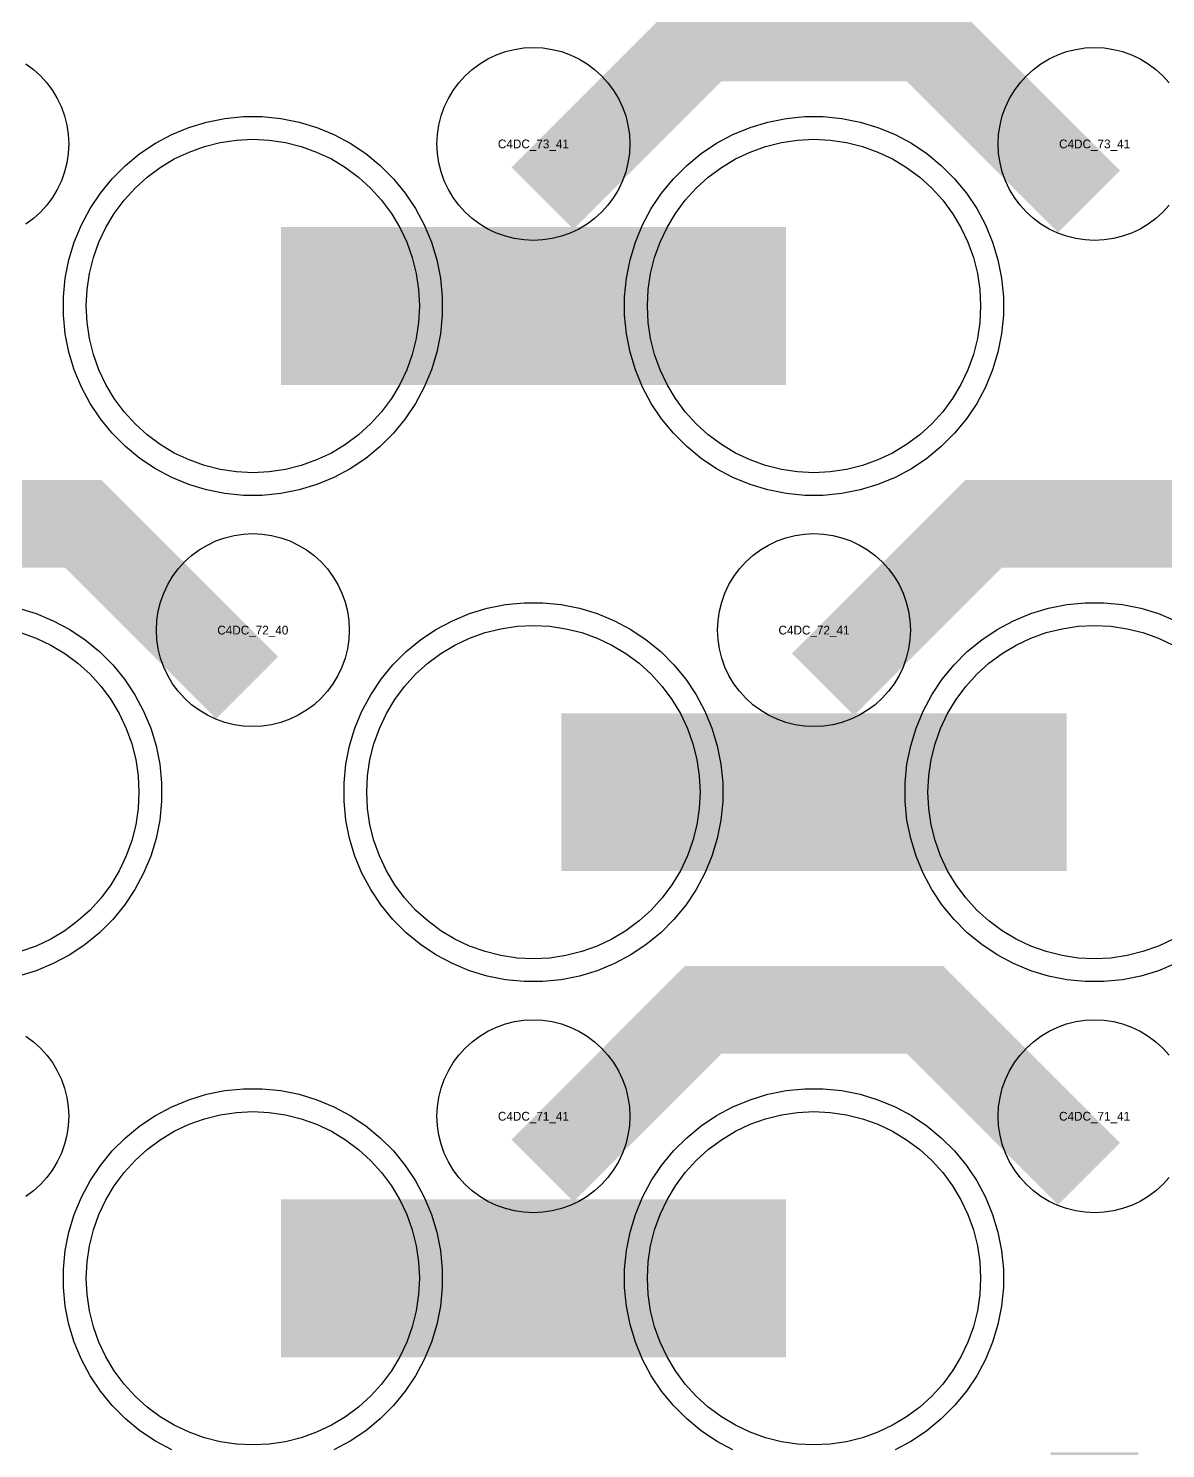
# Model space of a CAD drawing. Extents: x -11880 to 11880, y -14992 to 14992.
# Drawn here: x 976 to 1300.3, y -5050.1 to -4645.3 of the extents above; entities that cross this region are included whole.
import ezdxf
from ezdxf.enums import TextEntityAlignment as Align

# ---------------------------------------------------------------- set-up
doc = ezdxf.new("R2010")
doc.units = 0
doc.header["$MEASUREMENT"] = 0
for name, color, linetype in [('GDS_775_DT_237', 138, 'CONTINUOUS'), ('RDL1_FS', 34, 'CONTINUOUS'), ('RDL_BS', 160, 'CONTINUOUS')]:
    doc.layers.add(name, color=color, linetype=linetype)

msp = doc.modelspace()

# ---------------------------------------------------------------- linework, layer by layer
at = {"layer": 'RDL1_FS'}
for points in [[(1040, -4771.894), (1035.343, -4771.665), (1030.732, -4770.981), (1026.209, -4769.849), (1021.819, -4768.277), (1017.605, -4766.285), (1013.605, -4763.887), (1009.86, -4761.109), (1006.406, -4757.979), (1003.276, -4754.525), (1000.498, -4750.78), (998.1, -4746.78), (996.108, -4742.566), (994.536, -4738.176), (993.404, -4733.653), (992.72, -4729.042), (992.491, -4724.385), (992.72, -4719.728), (993.404, -4715.117), (994.536, -4710.594), (996.108, -4706.204), (998.1, -4701.99), (1000.498, -4697.99), (1003.276, -4694.245), (1006.406, -4690.791), (1009.86, -4687.661), (1013.605, -4684.883), (1017.605, -4682.485), (1021.819, -4680.493), (1026.209, -4678.921), (1030.732, -4677.789), (1035.343, -4677.105), (1040, -4676.876), (1044.657, -4677.105), (1049.268, -4677.789), (1053.791, -4678.921), (1058.181, -4680.493), (1062.395, -4682.485), (1066.395, -4684.883), (1070.14, -4687.661), (1073.594, -4690.791), (1076.724, -4694.245), (1079.502, -4697.99), (1081.9, -4701.99), (1083.892, -4706.204), (1085.464, -4710.594), (1086.596, -4715.117), (1087.28, -4719.728), (1087.509, -4724.385), (1087.28, -4729.042), (1086.596, -4733.653), (1085.464, -4738.176), (1083.892, -4742.566), (1081.9, -4746.78), (1079.502, -4750.78), (1076.724, -4754.525), (1073.594, -4757.979), (1070.14, -4761.109), (1066.395, -4763.887), (1062.395, -4766.285), (1058.181, -4768.277), (1053.791, -4769.849), (1049.268, -4770.981), (1044.657, -4771.665)], [(1200, -4771.894), (1195.343, -4771.665), (1190.732, -4770.981), (1186.209, -4769.849), (1181.819, -4768.277), (1177.605, -4766.285), (1173.605, -4763.887), (1169.86, -4761.109), (1166.406, -4757.979), (1163.276, -4754.525), (1160.498, -4750.78), (1158.1, -4746.78), (1156.108, -4742.566), (1154.536, -4738.176), (1153.404, -4733.653), (1152.72, -4729.042), (1152.491, -4724.385), (1152.72, -4719.728), (1153.404, -4715.117), (1154.536, -4710.594), (1156.108, -4706.204), (1158.1, -4701.99), (1160.498, -4697.99), (1163.276, -4694.245), (1166.406, -4690.791), (1169.86, -4687.661), (1173.605, -4684.883), (1177.605, -4682.485), (1181.819, -4680.493), (1186.209, -4678.921), (1190.732, -4677.789), (1195.343, -4677.105), (1200, -4676.876), (1204.657, -4677.105), (1209.268, -4677.789), (1213.791, -4678.921), (1218.181, -4680.493), (1222.395, -4682.485), (1226.395, -4684.883), (1230.14, -4687.661), (1233.594, -4690.791), (1236.724, -4694.245), (1239.502, -4697.99), (1241.9, -4701.99), (1243.892, -4706.204), (1245.464, -4710.594), (1246.596, -4715.117), (1247.28, -4719.728), (1247.509, -4724.385), (1247.28, -4729.042), (1246.596, -4733.653), (1245.464, -4738.176), (1243.892, -4742.566), (1241.9, -4746.78), (1239.502, -4750.78), (1236.724, -4754.525), (1233.594, -4757.979), (1230.14, -4761.109), (1226.395, -4763.887), (1222.395, -4766.285), (1218.181, -4768.277), (1213.791, -4769.849), (1209.268, -4770.981), (1204.657, -4771.665)], [(1120, -4910.459), (1115.343, -4910.23), (1110.732, -4909.546), (1106.209, -4908.414), (1101.819, -4906.842), (1097.605, -4904.85), (1093.605, -4902.452), (1089.86, -4899.674), (1086.406, -4896.544), (1083.276, -4893.09), (1080.498, -4889.345), (1078.1, -4885.345), (1076.108, -4881.131), (1074.536, -4876.741), (1073.404, -4872.218), (1072.72, -4867.607), (1072.491, -4862.95), (1072.72, -4858.293), (1073.404, -4853.682), (1074.536, -4849.159), (1076.108, -4844.769), (1078.1, -4840.555), (1080.498, -4836.555), (1083.276, -4832.81), (1086.406, -4829.356), (1089.86, -4826.226), (1093.605, -4823.448), (1097.605, -4821.05), (1101.819, -4819.058), (1106.209, -4817.486), (1110.732, -4816.354), (1115.343, -4815.67), (1120, -4815.441), (1124.657, -4815.67), (1129.268, -4816.354), (1133.791, -4817.486), (1138.181, -4819.058), (1142.395, -4821.05), (1146.395, -4823.448), (1150.14, -4826.226), (1153.594, -4829.356), (1156.724, -4832.81), (1159.502, -4836.555), (1161.9, -4840.555), (1163.892, -4844.769), (1165.464, -4849.159), (1166.596, -4853.682), (1167.28, -4858.293), (1167.509, -4862.95), (1167.28, -4867.607), (1166.596, -4872.218), (1165.464, -4876.741), (1163.892, -4881.131), (1161.9, -4885.345), (1159.502, -4889.345), (1156.724, -4893.09), (1153.594, -4896.544), (1150.14, -4899.674), (1146.395, -4902.452), (1142.395, -4904.85), (1138.181, -4906.842), (1133.791, -4908.414), (1129.268, -4909.546), (1124.657, -4910.23)], [(1040, -5049.024), (1035.343, -5048.795), (1030.732, -5048.111), (1026.209, -5046.979), (1021.819, -5045.407), (1017.605, -5043.415), (1013.605, -5041.017), (1009.86, -5038.239), (1006.406, -5035.109), (1003.276, -5031.655), (1000.498, -5027.91), (998.1, -5023.91), (996.108, -5019.696), (994.536, -5015.306), (993.404, -5010.783), (992.72, -5006.172), (992.491, -5001.515), (992.72, -4996.858), (993.404, -4992.247), (994.536, -4987.724), (996.108, -4983.334), (998.1, -4979.12), (1000.498, -4975.12), (1003.276, -4971.375), (1006.406, -4967.921), (1009.86, -4964.791), (1013.605, -4962.013), (1017.605, -4959.615), (1021.819, -4957.623), (1026.209, -4956.051), (1030.732, -4954.919), (1035.343, -4954.235), (1040, -4954.006), (1044.657, -4954.235), (1049.268, -4954.919), (1053.791, -4956.051), (1058.181, -4957.623), (1062.395, -4959.615), (1066.395, -4962.013), (1070.14, -4964.791), (1073.594, -4967.921), (1076.724, -4971.375), (1079.502, -4975.12), (1081.9, -4979.12), (1083.892, -4983.334), (1085.464, -4987.724), (1086.596, -4992.247), (1087.28, -4996.858), (1087.509, -5001.515), (1087.28, -5006.172), (1086.596, -5010.783), (1085.464, -5015.306), (1083.892, -5019.696), (1081.9, -5023.91), (1079.502, -5027.91), (1076.724, -5031.655), (1073.594, -5035.109), (1070.14, -5038.239), (1066.395, -5041.017), (1062.395, -5043.415), (1058.181, -5045.407), (1053.791, -5046.979), (1049.268, -5048.111), (1044.657, -5048.795)], [(1200, -5049.024), (1195.343, -5048.795), (1190.732, -5048.111), (1186.209, -5046.979), (1181.819, -5045.407), (1177.605, -5043.415), (1173.605, -5041.017), (1169.86, -5038.239), (1166.406, -5035.109), (1163.276, -5031.655), (1160.498, -5027.91), (1158.1, -5023.91), (1156.108, -5019.696), (1154.536, -5015.306), (1153.404, -5010.783), (1152.72, -5006.172), (1152.491, -5001.515), (1152.72, -4996.858), (1153.404, -4992.247), (1154.536, -4987.724), (1156.108, -4983.334), (1158.1, -4979.12), (1160.498, -4975.12), (1163.276, -4971.375), (1166.406, -4967.921), (1169.86, -4964.791), (1173.605, -4962.013), (1177.605, -4959.615), (1181.819, -4957.623), (1186.209, -4956.051), (1190.732, -4954.919), (1195.343, -4954.235), (1200, -4954.006), (1204.657, -4954.235), (1209.268, -4954.919), (1213.791, -4956.051), (1218.181, -4957.623), (1222.395, -4959.615), (1226.395, -4962.013), (1230.14, -4964.791), (1233.594, -4967.921), (1236.724, -4971.375), (1239.502, -4975.12), (1241.9, -4979.12), (1243.892, -4983.334), (1245.464, -4987.724), (1246.596, -4992.247), (1247.28, -4996.858), (1247.509, -5001.515), (1247.28, -5006.172), (1246.596, -5010.783), (1245.464, -5015.306), (1243.892, -5019.696), (1241.9, -5023.91), (1239.502, -5027.91), (1236.724, -5031.655), (1233.594, -5035.109), (1230.14, -5038.239), (1226.395, -5041.017), (1222.395, -5043.415), (1218.181, -5045.407), (1213.791, -5046.979), (1209.268, -5048.111), (1204.657, -5048.795)]]:
    msp.add_lwpolyline(points, close=True, dxfattribs=at)
for points in [[(1048.002, -4724.385, 45, 45, 0), (1120.002, -4724.385, 45, 45, 0)], [(1120.002, -4724.385, 45, 45, 0), (1192.002, -4724.385, 45, 45, 0)], [(1128.002, -4862.95, 45, 45, 0), (1200.002, -4862.95, 45, 45, 0)], [(1200.002, -4862.95, 45, 45, 0), (1272.002, -4862.95, 45, 45, 0)], [(1048.002, -5001.515, 45, 45, 0), (1120.002, -5001.515, 45, 45, 0)], [(1120.002, -5001.515, 45, 45, 0), (1192.002, -5001.515, 45, 45, 0)]]:
    msp.add_lwpolyline(points, format="xyseb", dxfattribs=at)
for points in [[(1302.395, -4904.85), (1298.181, -4906.842), (1293.791, -4908.414), (1289.268, -4909.546), (1284.657, -4910.23), (1280, -4910.459), (1275.343, -4910.23), (1270.732, -4909.546), (1266.209, -4908.414), (1261.819, -4906.842), (1257.605, -4904.85), (1253.605, -4902.452), (1249.86, -4899.674), (1246.406, -4896.544), (1243.276, -4893.09), (1240.498, -4889.345), (1238.1, -4885.345), (1236.108, -4881.131), (1234.536, -4876.741), (1233.404, -4872.218), (1232.72, -4867.607), (1232.491, -4862.95), (1232.72, -4858.293), (1233.404, -4853.682), (1234.536, -4849.159), (1236.108, -4844.769), (1238.1, -4840.555), (1240.498, -4836.555), (1243.276, -4832.81), (1246.406, -4829.356), (1249.86, -4826.226), (1253.605, -4823.448), (1257.605, -4821.05), (1261.819, -4819.058), (1266.209, -4817.486), (1270.732, -4816.354), (1275.343, -4815.67), (1280, -4815.441), (1284.657, -4815.67), (1289.268, -4816.354), (1293.791, -4817.486), (1298.181, -4819.058), (1302.395, -4821.05)], [(973.791, -4817.486), (978.181, -4819.058), (982.395, -4821.05), (986.395, -4823.448), (990.14, -4826.226), (993.594, -4829.356), (996.724, -4832.81), (999.502, -4836.555), (1001.9, -4840.555), (1003.892, -4844.769), (1005.464, -4849.159), (1006.596, -4853.682), (1007.28, -4858.293), (1007.509, -4862.95), (1007.28, -4867.607), (1006.596, -4872.218), (1005.464, -4876.741), (1003.892, -4881.131), (1001.9, -4885.345), (999.502, -4889.345), (996.724, -4893.09), (993.594, -4896.544), (990.14, -4899.674), (986.395, -4902.452), (982.395, -4904.85), (978.181, -4906.842), (973.791, -4908.414)]]:
    msp.add_lwpolyline(points, dxfattribs=at)
at = {"layer": 'RDL_BS'}
for points in [[(1122.562, -4693.699, 25, 25, 0), (1168.377, -4647.884, 25, 25, 0), (1201.93, -4647.884, 25, 25, 0)], [(1278.401, -4694.598, 25, 25, 0), (1231.687, -4647.884, 25, 25, 0), (1201.929, -4647.884, 25, 25, 0)], [(1038.401, -4833.163, 25, 25, 0), (991.687, -4786.449, 25, 25, 0), (961.929, -4786.449, 25, 25, 0)], [(1202.562, -4832.264, 25, 25, 0), (1248.377, -4786.449, 25, 25, 0), (1281.93, -4786.449, 25, 25, 0)], [(1358.401, -4833.163, 25, 25, 0), (1311.687, -4786.449, 25, 25, 0), (1281.929, -4786.449, 25, 25, 0)], [(1122.562, -4970.829, 25, 25, 0), (1168.377, -4925.014, 25, 25, 0), (1201.93, -4925.014, 25, 25, 0)], [(1278.401, -4971.728, 25, 25, 0), (1231.687, -4925.014, 25, 25, 0), (1201.929, -4925.014, 25, 25, 0)], [(1280, -5165.08, 25, 25, 0), (1280, -5051.079, 25, 25, 0)]]:
    msp.add_lwpolyline(points, format="xyseb", dxfattribs=at)
for points in [[(1120, -4705.691), (1117.307, -4705.559), (1114.635, -4705.163), (1112.016, -4704.506), (1109.481, -4703.599), (1107.044, -4702.447), (1104.72, -4701.054), (1102.557, -4699.451), (1100.558, -4697.639), (1098.746, -4695.64), (1097.143, -4693.477), (1095.75, -4691.153), (1094.598, -4688.716), (1093.691, -4686.181), (1093.034, -4683.562), (1092.638, -4680.89), (1092.506, -4678.197), (1092.638, -4675.504), (1093.034, -4672.832), (1093.691, -4670.213), (1094.598, -4667.678), (1095.75, -4665.241), (1097.143, -4662.917), (1098.746, -4660.754), (1100.558, -4658.755), (1102.557, -4656.943), (1104.72, -4655.34), (1107.044, -4653.947), (1109.481, -4652.795), (1112.016, -4651.888), (1114.635, -4651.231), (1117.307, -4650.835), (1120, -4650.703), (1122.693, -4650.835), (1125.365, -4651.231), (1127.984, -4651.888), (1130.519, -4652.795), (1132.956, -4653.947), (1135.28, -4655.34), (1137.443, -4656.943), (1139.442, -4658.755), (1141.254, -4660.754), (1142.857, -4662.917), (1144.25, -4665.241), (1145.402, -4667.678), (1146.309, -4670.213), (1146.966, -4672.832), (1147.362, -4675.504), (1147.494, -4678.197), (1147.362, -4680.89), (1146.966, -4683.562), (1146.309, -4686.181), (1145.402, -4688.716), (1144.25, -4691.153), (1142.857, -4693.477), (1141.254, -4695.64), (1139.442, -4697.639), (1137.443, -4699.451), (1135.28, -4701.054), (1132.956, -4702.447), (1130.519, -4703.599), (1127.984, -4704.506), (1125.365, -4705.163), (1122.693, -4705.559)], [(1037.356, -4778.385), (1032.062, -4777.868), (1026.835, -4776.822), (1021.795, -4775.291), (1016.885, -4773.26), (1012.223, -4770.768), (1007.809, -4767.821), (1003.708, -4764.459), (999.926, -4760.677), (996.564, -4756.576), (993.617, -4752.162), (991.125, -4747.5), (989.094, -4742.59), (987.563, -4737.55), (986.517, -4732.323), (986, -4727.029), (986, -4721.741), (986.517, -4716.447), (987.563, -4711.22), (989.094, -4706.18), (991.125, -4701.27), (993.617, -4696.608), (996.564, -4692.194), (999.926, -4688.093), (1003.708, -4684.311), (1007.809, -4680.949), (1012.223, -4678.002), (1016.885, -4675.51), (1021.795, -4673.479), (1026.835, -4671.948), (1032.062, -4670.902), (1037.356, -4670.385), (1042.644, -4670.385), (1047.938, -4670.902), (1053.165, -4671.948), (1058.205, -4673.479), (1063.115, -4675.51), (1067.777, -4678.002), (1072.191, -4680.949), (1076.292, -4684.311), (1080.074, -4688.093), (1083.436, -4692.194), (1086.383, -4696.608), (1088.875, -4701.27), (1090.906, -4706.18), (1092.437, -4711.22), (1093.483, -4716.447), (1094, -4721.741), (1094, -4727.029), (1093.483, -4732.323), (1092.437, -4737.55), (1090.906, -4742.59), (1088.875, -4747.5), (1086.383, -4752.162), (1083.436, -4756.576), (1080.074, -4760.677), (1076.292, -4764.459), (1072.191, -4767.821), (1067.777, -4770.768), (1063.115, -4773.26), (1058.205, -4775.291), (1053.165, -4776.822), (1047.938, -4777.868), (1042.644, -4778.385)], [(1197.356, -4778.385), (1192.062, -4777.868), (1186.835, -4776.822), (1181.795, -4775.291), (1176.885, -4773.26), (1172.223, -4770.768), (1167.809, -4767.821), (1163.708, -4764.459), (1159.926, -4760.677), (1156.564, -4756.576), (1153.617, -4752.162), (1151.125, -4747.5), (1149.094, -4742.59), (1147.563, -4737.55), (1146.517, -4732.323), (1146, -4727.029), (1146, -4721.741), (1146.517, -4716.447), (1147.563, -4711.22), (1149.094, -4706.18), (1151.125, -4701.27), (1153.617, -4696.608), (1156.564, -4692.194), (1159.926, -4688.093), (1163.708, -4684.311), (1167.809, -4680.949), (1172.223, -4678.002), (1176.885, -4675.51), (1181.795, -4673.479), (1186.835, -4671.948), (1192.062, -4670.902), (1197.356, -4670.385), (1202.644, -4670.385), (1207.938, -4670.902), (1213.165, -4671.948), (1218.205, -4673.479), (1223.115, -4675.51), (1227.777, -4678.002), (1232.191, -4680.949), (1236.292, -4684.311), (1240.074, -4688.093), (1243.436, -4692.194), (1246.383, -4696.608), (1248.875, -4701.27), (1250.906, -4706.18), (1252.437, -4711.22), (1253.483, -4716.447), (1254, -4721.741), (1254, -4727.029), (1253.483, -4732.323), (1252.437, -4737.55), (1250.906, -4742.59), (1248.875, -4747.5), (1246.383, -4752.162), (1243.436, -4756.576), (1240.074, -4760.677), (1236.292, -4764.459), (1232.191, -4767.821), (1227.777, -4770.768), (1223.115, -4773.26), (1218.205, -4775.291), (1213.165, -4776.822), (1207.938, -4777.868), (1202.644, -4778.385)], [(1040, -4844.256), (1037.307, -4844.124), (1034.635, -4843.728), (1032.016, -4843.071), (1029.481, -4842.164), (1027.044, -4841.012), (1024.72, -4839.619), (1022.557, -4838.016), (1020.558, -4836.204), (1018.746, -4834.205), (1017.143, -4832.042), (1015.75, -4829.718), (1014.598, -4827.281), (1013.691, -4824.746), (1013.034, -4822.127), (1012.638, -4819.455), (1012.506, -4816.762), (1012.638, -4814.069), (1013.034, -4811.397), (1013.691, -4808.778), (1014.598, -4806.243), (1015.75, -4803.806), (1017.143, -4801.482), (1018.746, -4799.319), (1020.558, -4797.32), (1022.557, -4795.508), (1024.72, -4793.905), (1027.044, -4792.512), (1029.481, -4791.36), (1032.016, -4790.453), (1034.635, -4789.796), (1037.307, -4789.4), (1040, -4789.268), (1042.693, -4789.4), (1045.365, -4789.796), (1047.984, -4790.453), (1050.519, -4791.36), (1052.956, -4792.512), (1055.28, -4793.905), (1057.443, -4795.508), (1059.442, -4797.32), (1061.254, -4799.319), (1062.857, -4801.482), (1064.25, -4803.806), (1065.402, -4806.243), (1066.309, -4808.778), (1066.966, -4811.397), (1067.362, -4814.069), (1067.494, -4816.762), (1067.362, -4819.455), (1066.966, -4822.127), (1066.309, -4824.746), (1065.402, -4827.281), (1064.25, -4829.718), (1062.857, -4832.042), (1061.254, -4834.205), (1059.442, -4836.204), (1057.443, -4838.016), (1055.28, -4839.619), (1052.956, -4841.012), (1050.519, -4842.164), (1047.984, -4843.071), (1045.365, -4843.728), (1042.693, -4844.124)], [(1200, -4844.256), (1197.307, -4844.124), (1194.635, -4843.728), (1192.016, -4843.071), (1189.481, -4842.164), (1187.044, -4841.012), (1184.72, -4839.619), (1182.557, -4838.016), (1180.558, -4836.204), (1178.746, -4834.205), (1177.143, -4832.042), (1175.75, -4829.718), (1174.598, -4827.281), (1173.691, -4824.746), (1173.034, -4822.127), (1172.638, -4819.455), (1172.506, -4816.762), (1172.638, -4814.069), (1173.034, -4811.397), (1173.691, -4808.778), (1174.598, -4806.243), (1175.75, -4803.806), (1177.143, -4801.482), (1178.746, -4799.319), (1180.558, -4797.32), (1182.557, -4795.508), (1184.72, -4793.905), (1187.044, -4792.512), (1189.481, -4791.36), (1192.016, -4790.453), (1194.635, -4789.796), (1197.307, -4789.4), (1200, -4789.268), (1202.693, -4789.4), (1205.365, -4789.796), (1207.984, -4790.453), (1210.519, -4791.36), (1212.956, -4792.512), (1215.28, -4793.905), (1217.443, -4795.508), (1219.442, -4797.32), (1221.254, -4799.319), (1222.857, -4801.482), (1224.25, -4803.806), (1225.402, -4806.243), (1226.309, -4808.778), (1226.966, -4811.397), (1227.362, -4814.069), (1227.494, -4816.762), (1227.362, -4819.455), (1226.966, -4822.127), (1226.309, -4824.746), (1225.402, -4827.281), (1224.25, -4829.718), (1222.857, -4832.042), (1221.254, -4834.205), (1219.442, -4836.204), (1217.443, -4838.016), (1215.28, -4839.619), (1212.956, -4841.012), (1210.519, -4842.164), (1207.984, -4843.071), (1205.365, -4843.728), (1202.693, -4844.124)], [(1117.356, -4916.95), (1112.062, -4916.433), (1106.835, -4915.387), (1101.795, -4913.856), (1096.885, -4911.825), (1092.223, -4909.333), (1087.809, -4906.386), (1083.708, -4903.024), (1079.926, -4899.242), (1076.564, -4895.141), (1073.617, -4890.727), (1071.125, -4886.065), (1069.094, -4881.155), (1067.563, -4876.115), (1066.517, -4870.888), (1066, -4865.594), (1066, -4860.306), (1066.517, -4855.012), (1067.563, -4849.785), (1069.094, -4844.745), (1071.125, -4839.835), (1073.617, -4835.173), (1076.564, -4830.759), (1079.926, -4826.658), (1083.708, -4822.876), (1087.809, -4819.514), (1092.223, -4816.567), (1096.885, -4814.075), (1101.795, -4812.044), (1106.835, -4810.513), (1112.062, -4809.467), (1117.356, -4808.95), (1122.644, -4808.95), (1127.938, -4809.467), (1133.165, -4810.513), (1138.205, -4812.044), (1143.115, -4814.075), (1147.777, -4816.567), (1152.191, -4819.514), (1156.292, -4822.876), (1160.074, -4826.658), (1163.436, -4830.759), (1166.383, -4835.173), (1168.875, -4839.835), (1170.906, -4844.745), (1172.437, -4849.785), (1173.483, -4855.012), (1174, -4860.306), (1174, -4865.594), (1173.483, -4870.888), (1172.437, -4876.115), (1170.906, -4881.155), (1168.875, -4886.065), (1166.383, -4890.727), (1163.436, -4895.141), (1160.074, -4899.242), (1156.292, -4903.024), (1152.191, -4906.386), (1147.777, -4909.333), (1143.115, -4911.825), (1138.205, -4913.856), (1133.165, -4915.387), (1127.938, -4916.433), (1122.644, -4916.95)], [(1120, -4982.821), (1117.307, -4982.689), (1114.635, -4982.293), (1112.016, -4981.636), (1109.481, -4980.729), (1107.044, -4979.577), (1104.72, -4978.184), (1102.557, -4976.581), (1100.558, -4974.769), (1098.746, -4972.77), (1097.143, -4970.607), (1095.75, -4968.283), (1094.598, -4965.846), (1093.691, -4963.311), (1093.034, -4960.692), (1092.638, -4958.02), (1092.506, -4955.327), (1092.638, -4952.634), (1093.034, -4949.962), (1093.691, -4947.343), (1094.598, -4944.808), (1095.75, -4942.371), (1097.143, -4940.047), (1098.746, -4937.884), (1100.558, -4935.885), (1102.557, -4934.073), (1104.72, -4932.47), (1107.044, -4931.077), (1109.481, -4929.925), (1112.016, -4929.018), (1114.635, -4928.361), (1117.307, -4927.965), (1120, -4927.833), (1122.693, -4927.965), (1125.365, -4928.361), (1127.984, -4929.018), (1130.519, -4929.925), (1132.956, -4931.077), (1135.28, -4932.47), (1137.443, -4934.073), (1139.442, -4935.885), (1141.254, -4937.884), (1142.857, -4940.047), (1144.25, -4942.371), (1145.402, -4944.808), (1146.309, -4947.343), (1146.966, -4949.962), (1147.362, -4952.634), (1147.494, -4955.327), (1147.362, -4958.02), (1146.966, -4960.692), (1146.309, -4963.311), (1145.402, -4965.846), (1144.25, -4968.283), (1142.857, -4970.607), (1141.254, -4972.77), (1139.442, -4974.769), (1137.443, -4976.581), (1135.28, -4978.184), (1132.956, -4979.577), (1130.519, -4980.729), (1127.984, -4981.636), (1125.365, -4982.293), (1122.693, -4982.689)]]:
    msp.add_lwpolyline(points, close=True, dxfattribs=at)
for points in [[(1301.254, -4695.64), (1299.442, -4697.639), (1297.443, -4699.451), (1295.28, -4701.054), (1292.956, -4702.447), (1290.519, -4703.599), (1287.984, -4704.506), (1285.365, -4705.163), (1282.693, -4705.559), (1280, -4705.691), (1277.307, -4705.559), (1274.635, -4705.163), (1272.016, -4704.506), (1269.481, -4703.599), (1267.044, -4702.447), (1264.72, -4701.054), (1262.557, -4699.451), (1260.558, -4697.639), (1258.746, -4695.64), (1257.143, -4693.477), (1255.75, -4691.153), (1254.598, -4688.716), (1253.691, -4686.181), (1253.034, -4683.562), (1252.638, -4680.89), (1252.506, -4678.197), (1252.638, -4675.504), (1253.034, -4672.832), (1253.691, -4670.213), (1254.598, -4667.678), (1255.75, -4665.241), (1257.143, -4662.917), (1258.746, -4660.754), (1260.558, -4658.755), (1262.557, -4656.943), (1264.72, -4655.34), (1267.044, -4653.947), (1269.481, -4652.795), (1272.016, -4651.888), (1274.635, -4651.231), (1277.307, -4650.835), (1280, -4650.703), (1282.693, -4650.835), (1285.365, -4651.231), (1287.984, -4651.888), (1290.519, -4652.795), (1292.956, -4653.947), (1295.28, -4655.34), (1297.443, -4656.943), (1299.442, -4658.755), (1301.254, -4660.754)], [(975.28, -4655.34), (977.443, -4656.943), (979.442, -4658.755), (981.254, -4660.754), (982.857, -4662.917), (984.25, -4665.241), (985.402, -4667.678), (986.309, -4670.213), (986.966, -4672.832), (987.362, -4675.504), (987.494, -4678.197), (987.362, -4680.89), (986.966, -4683.562), (986.309, -4686.181), (985.402, -4688.716), (984.25, -4691.153), (982.857, -4693.477), (981.254, -4695.64), (979.442, -4697.639), (977.443, -4699.451), (975.28, -4701.054)], [(973.165, -4810.513), (978.205, -4812.044), (983.115, -4814.075), (987.777, -4816.567), (992.191, -4819.514), (996.292, -4822.876), (1000.074, -4826.658), (1003.436, -4830.759), (1006.383, -4835.173), (1008.875, -4839.835), (1010.906, -4844.745), (1012.437, -4849.785), (1013.483, -4855.012), (1014, -4860.306), (1014, -4865.594), (1013.483, -4870.888), (1012.437, -4876.115), (1010.906, -4881.155), (1008.875, -4886.065), (1006.383, -4890.727), (1003.436, -4895.141), (1000.074, -4899.242), (996.292, -4903.024), (992.191, -4906.386), (987.777, -4909.333), (983.115, -4911.825), (978.205, -4913.856), (973.165, -4915.387)], [(1303.115, -4911.825), (1298.205, -4913.856), (1293.165, -4915.387), (1287.938, -4916.433), (1282.644, -4916.95), (1277.356, -4916.95), (1272.062, -4916.433), (1266.835, -4915.387), (1261.795, -4913.856), (1256.885, -4911.825), (1252.223, -4909.333), (1247.809, -4906.386), (1243.708, -4903.024), (1239.926, -4899.242), (1236.564, -4895.141), (1233.617, -4890.727), (1231.125, -4886.065), (1229.094, -4881.155), (1227.563, -4876.115), (1226.517, -4870.888), (1226, -4865.594), (1226, -4860.306), (1226.517, -4855.012), (1227.563, -4849.785), (1229.094, -4844.745), (1231.125, -4839.835), (1233.617, -4835.173), (1236.564, -4830.759), (1239.926, -4826.658), (1243.708, -4822.876), (1247.809, -4819.514), (1252.223, -4816.567), (1256.885, -4814.075), (1261.795, -4812.044), (1266.835, -4810.513), (1272.062, -4809.467), (1277.356, -4808.95), (1282.644, -4808.95), (1287.938, -4809.467), (1293.165, -4810.513), (1298.205, -4812.044), (1303.115, -4814.075)], [(1301.254, -4972.77), (1299.442, -4974.769), (1297.443, -4976.581), (1295.28, -4978.184), (1292.956, -4979.577), (1290.519, -4980.729), (1287.984, -4981.636), (1285.365, -4982.293), (1282.693, -4982.689), (1280, -4982.821), (1277.307, -4982.689), (1274.635, -4982.293), (1272.016, -4981.636), (1269.481, -4980.729), (1267.044, -4979.577), (1264.72, -4978.184), (1262.557, -4976.581), (1260.558, -4974.769), (1258.746, -4972.77), (1257.143, -4970.607), (1255.75, -4968.283), (1254.598, -4965.846), (1253.691, -4963.311), (1253.034, -4960.692), (1252.638, -4958.02), (1252.506, -4955.327), (1252.638, -4952.634), (1253.034, -4949.962), (1253.691, -4947.343), (1254.598, -4944.808), (1255.75, -4942.371), (1257.143, -4940.047), (1258.746, -4937.884), (1260.558, -4935.885), (1262.557, -4934.073), (1264.72, -4932.47), (1267.044, -4931.077), (1269.481, -4929.925), (1272.016, -4929.018), (1274.635, -4928.361), (1277.307, -4927.965), (1280, -4927.833), (1282.693, -4927.965), (1285.365, -4928.361), (1287.984, -4929.018), (1290.519, -4929.925), (1292.956, -4931.077), (1295.28, -4932.47), (1297.443, -4934.073), (1299.442, -4935.885), (1301.254, -4937.884)], [(975.28, -4932.47), (977.443, -4934.073), (979.442, -4935.885), (981.254, -4937.884), (982.857, -4940.047), (984.25, -4942.371), (985.402, -4944.808), (986.309, -4947.343), (986.966, -4949.962), (987.362, -4952.634), (987.494, -4955.327), (987.362, -4958.02), (986.966, -4960.692), (986.309, -4963.311), (985.402, -4965.846), (984.25, -4968.283), (982.857, -4970.607), (981.254, -4972.77), (979.442, -4974.769), (977.443, -4976.581), (975.28, -4978.184)], [(1016.885, -5050.39), (1012.223, -5047.898), (1007.809, -5044.951), (1003.708, -5041.589), (999.926, -5037.807), (996.564, -5033.706), (993.617, -5029.292), (991.125, -5024.63), (989.094, -5019.72), (987.563, -5014.68), (986.517, -5009.453), (986, -5004.159), (986, -4998.871), (986.517, -4993.577), (987.563, -4988.35), (989.094, -4983.31), (991.125, -4978.4), (993.617, -4973.738), (996.564, -4969.324), (999.926, -4965.223), (1003.708, -4961.441), (1007.809, -4958.079), (1012.223, -4955.132), (1016.885, -4952.64), (1021.795, -4950.609), (1026.835, -4949.078), (1032.062, -4948.032), (1037.356, -4947.515), (1042.644, -4947.515), (1047.938, -4948.032), (1053.165, -4949.078), (1058.205, -4950.609), (1063.115, -4952.64), (1067.777, -4955.132), (1072.191, -4958.079), (1076.292, -4961.441), (1080.074, -4965.223), (1083.436, -4969.324), (1086.383, -4973.738), (1088.875, -4978.4), (1090.906, -4983.31), (1092.437, -4988.35), (1093.483, -4993.577), (1094, -4998.871), (1094, -5004.159), (1093.483, -5009.453), (1092.437, -5014.68), (1090.906, -5019.72), (1088.875, -5024.63), (1086.383, -5029.292), (1083.436, -5033.706), (1080.074, -5037.807), (1076.292, -5041.589), (1072.191, -5044.951), (1067.777, -5047.898), (1063.115, -5050.39)], [(1176.885, -5050.39), (1172.223, -5047.898), (1167.809, -5044.951), (1163.708, -5041.589), (1159.926, -5037.807), (1156.564, -5033.706), (1153.617, -5029.292), (1151.125, -5024.63), (1149.094, -5019.72), (1147.563, -5014.68), (1146.517, -5009.453), (1146, -5004.159), (1146, -4998.871), (1146.517, -4993.577), (1147.563, -4988.35), (1149.094, -4983.31), (1151.125, -4978.4), (1153.617, -4973.738), (1156.564, -4969.324), (1159.926, -4965.223), (1163.708, -4961.441), (1167.809, -4958.079), (1172.223, -4955.132), (1176.885, -4952.64), (1181.795, -4950.609), (1186.835, -4949.078), (1192.062, -4948.032), (1197.356, -4947.515), (1202.644, -4947.515), (1207.938, -4948.032), (1213.165, -4949.078), (1218.205, -4950.609), (1223.115, -4952.64), (1227.777, -4955.132), (1232.191, -4958.079), (1236.292, -4961.441), (1240.074, -4965.223), (1243.436, -4969.324), (1246.383, -4973.738), (1248.875, -4978.4), (1250.906, -4983.31), (1252.437, -4988.35), (1253.483, -4993.577), (1254, -4998.871), (1254, -5004.159), (1253.483, -5009.453), (1252.437, -5014.68), (1250.906, -5019.72), (1248.875, -5024.63), (1246.383, -5029.292), (1243.436, -5033.706), (1240.074, -5037.807), (1236.292, -5041.589), (1232.191, -5044.951), (1227.777, -5047.898), (1223.115, -5050.39)]]:
    msp.add_lwpolyline(points, dxfattribs=at)

# ---------------------------------------------------------------- texts
at = {"layer": 'GDS_775_DT_237'}
for s, p in [('C4DC_73_41', (1120, -4678.197)), ('C4DC_73_41', (1120, -4678.197)), ('C4DC_73_41', (1280, -4678.197)), ('C4DC_73_41', (1280, -4678.197)), ('C4DC_72_40', (1040, -4816.762)), ('C4DC_72_40', (1040, -4816.762)), ('C4DC_72_41', (1200, -4816.762)), ('C4DC_72_41', (1200, -4816.762)), ('C4DC_71_41', (1120, -4955.327)), ('C4DC_71_41', (1120, -4955.327)), ('C4DC_71_41', (1280, -4955.327)), ('C4DC_71_41', (1280, -4955.327))]:
    msp.add_text(s, height=2.5, dxfattribs=at).set_placement(p, align=Align.MIDDLE_CENTER)

doc.saveas('drawing.dxf')
